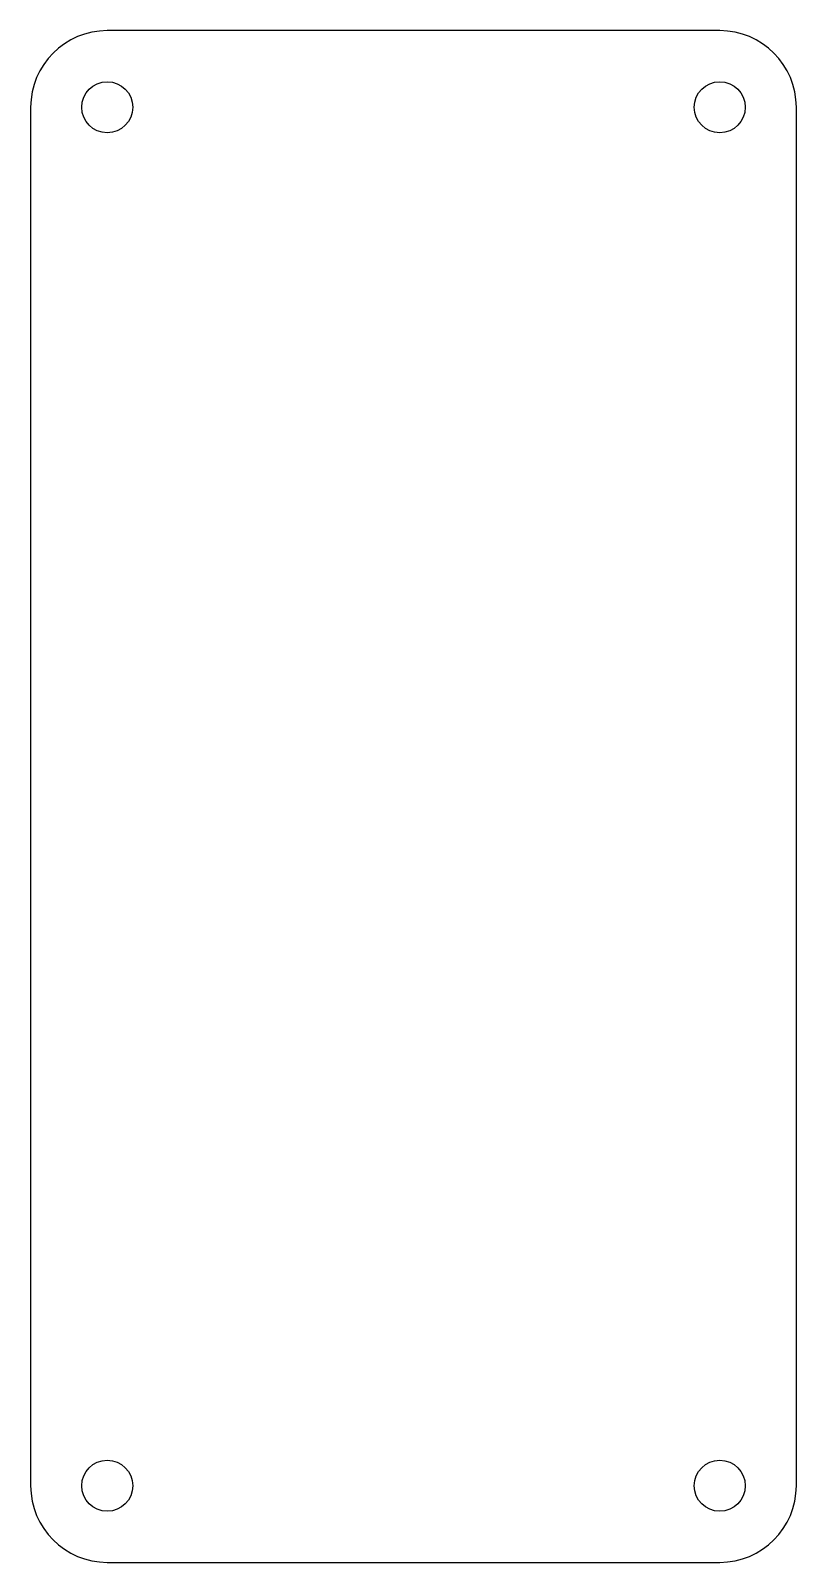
# Model space of a CAD drawing. Header units: millimetres. Extents: x -105.9 to -60.9, y 51.6 to 141.6.
import ezdxf

# ---------------------------------------------------------------- set-up
doc = ezdxf.new("R2010")
doc.units = ezdxf.units.MM
doc.layers.add('Default', color=7, linetype='Continuous')

msp = doc.modelspace()

# ---------------------------------------------------------------- linework, layer by layer
at = {"layer": 'Default', "color": 7, "linetype": 'Continuous'}
for p, q in [((-65.443, 141.557), (-101.443, 141.557)), ((-105.943, 137.057), (-105.943, 56.057)), ((-60.943, 56.057), (-60.943, 137.057)), ((-101.443, 51.557), (-65.443, 51.557))]:
    msp.add_line(p, q, dxfattribs=at)
for centre in [(-101.443, 137.057), (-65.443, 137.057), (-101.443, 56.057), (-65.443, 56.057)]:
    msp.add_circle(centre, 1.5, dxfattribs=at)
for centre, start, end in [((-101.443, 137.057), 90, 180), ((-65.443, 137.057), 0, 90), ((-101.443, 56.057), 180, 270), ((-65.443, 56.057), 270, 0)]:
    msp.add_arc(centre, 4.5, start, end, dxfattribs=at)

doc.saveas('drawing.dxf')
